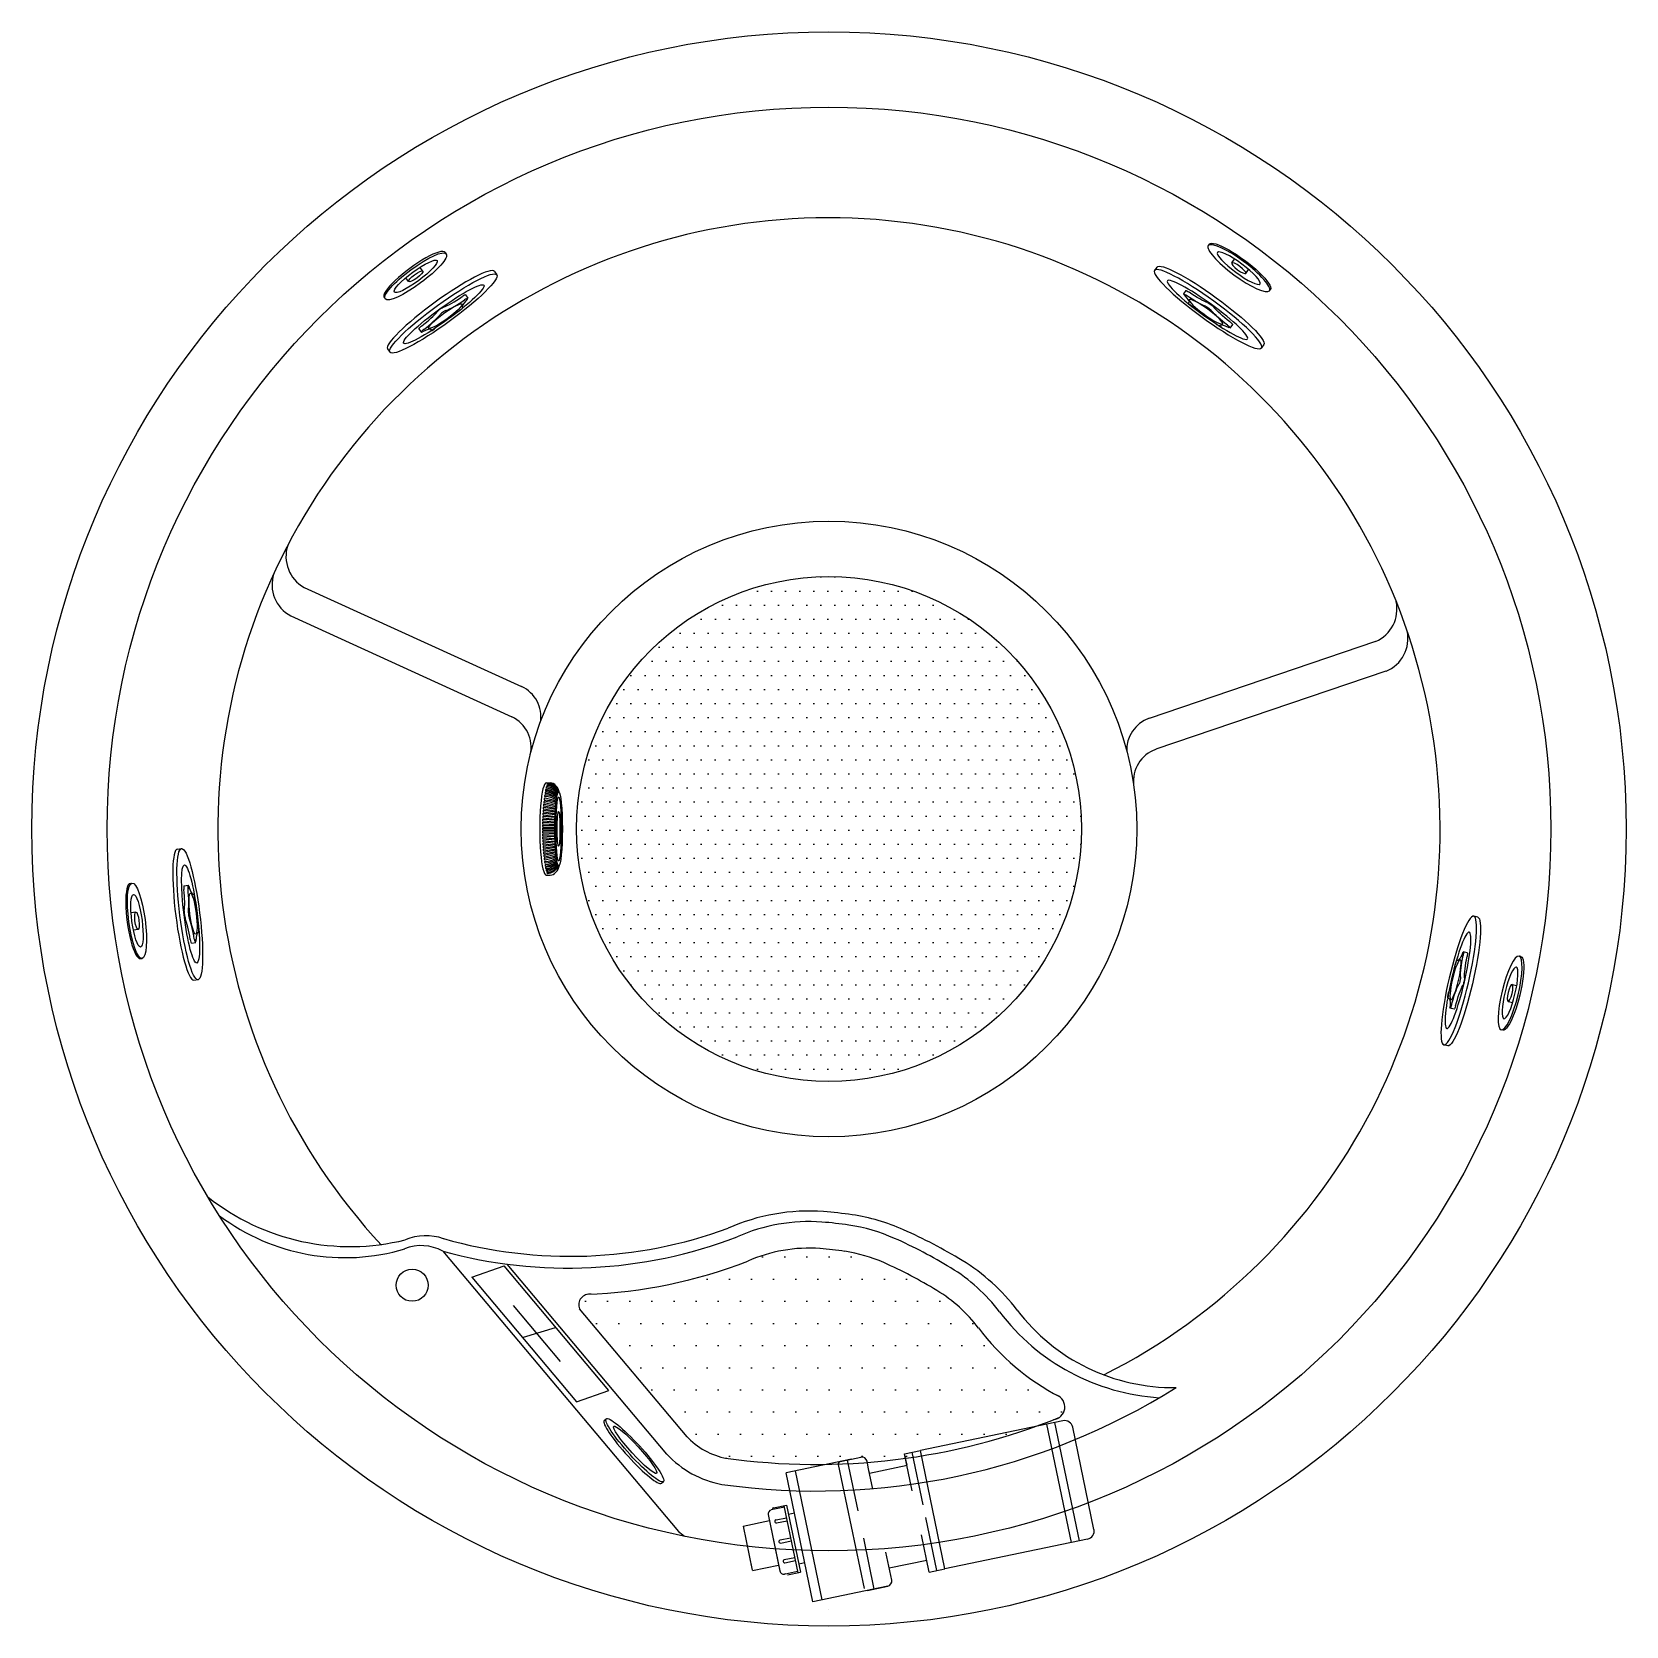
# Model space of a CAD drawing. Header units: millimetres. Extents: x -1154.88 to -1153.08, y 2247.02 to 2248.82.
import ezdxf

# ---------------------------------------------------------------- set-up
doc = ezdxf.new("R2010")
doc.units = ezdxf.units.MM
doc.header["$LTSCALE"] = 10
doc.layers.add('dim2', color=1, linetype='Continuous')
doc.layers.add('jacuzzi', color=1, linetype='Continuous')
pattern_1 = [(0, (-1154.709166, 2245.233852), (0.0125, 0.025), [0, -0.025])]

msp = doc.modelspace()

# ---------------------------------------------------------------- hatches: boundary and pattern name
at = {"layer": 'dim2'}
h = msp.add_hatch(dxfattribs=at)
h.set_pattern_fill('DOTS', color=256, scale=0.01, style=0)
edge = h.paths.add_edge_path()
edge.add_arc((-1153.9842, 2247.9171), 0.285, 0, 360)
at = {"layer": 'jacuzzi'}
h = msp.add_hatch(dxfattribs=at)
h.set_pattern_fill('DOTS', color=256, scale=0.4, style=0)
h.set_pattern_definition(pattern_1)
edge = h.paths.add_edge_path()
edge.add_line((-1154.2658, 2247.3753), (-1154.1447, 2247.2312))
edge.add_arc((-1154.0845, 2247.2877), 0.0826, 223.2275, 258.9524)
edge.add_arc((-1153.9985, 2247.9342), 0.7346, 262.0341, 271.1215)
edge.add_line((-1153.9842, 2247.1997), (-1153.9842, 2247.4424))
edge.add_arc((-1154.0214, 2247.0711), 0.3732, 84.2686, 85.8322)
edge.add_arc((-1154.0067, 2247.2738), 0.17, 85.8322, 113.9704)
edge.add_arc((-1154.2785, 2247.9542), 0.5629, 272.1486, 291.1082, ccw=False)
edge.add_arc((-1154.2545, 2247.3798), 0.0122, 103.5741, 201.8198)
h = msp.add_hatch(dxfattribs=at)
h.set_pattern_fill('DOTS', color=256, scale=0.4, style=0)
h.set_pattern_definition(pattern_1)
edge = h.paths.add_edge_path()
edge.add_arc((-1153.5956, 2247.5204), 0.2759, 217.1808, 242.2726, ccw=False)
edge.add_arc((-1153.9509, 2247.2509), 0.17, 37.1808, 58.6049)
edge.add_arc((-1154.1338, 2246.9513), 0.521, 58.6049, 66.0611)
edge.add_arc((-1153.9914, 2247.2721), 0.17, 66.0611, 81.4869)
edge.add_arc((-1154.0214, 2247.0711), 0.3732, 81.4869, 84.2686)
edge.add_line((-1153.9842, 2247.4424), (-1153.9842, 2247.1997))
edge.add_arc((-1153.9985, 2247.9342), 0.7346, 271.1215, 291.9933)
edge.add_arc((-1153.7322, 2247.2644), 0.0143, 307.7344, 415.1309)

# ---------------------------------------------------------------- linework, layer by layer
for p, q in [((-1154.4175, 2248.5681), (-1154.4163, 2248.5665)), ((-1153.5549, 2248.5773), (-1153.556, 2248.5758)), ((-1154.4428, 2248.5469), (-1154.4461, 2248.5513)), ((-1153.6139, 2248.5515), (-1153.6166, 2248.5478)), ((-1153.5295, 2248.5562), (-1153.5263, 2248.5605)), ((-1153.5136, 2248.5444), (-1153.5104, 2248.5487)), ((-1154.4588, 2248.5352), (-1154.462, 2248.5395)), ((-1154.362, 2248.5466), (-1154.3593, 2248.5428)), ((-1154.3946, 2248.52), (-1154.3918, 2248.5163)), ((-1153.5813, 2248.525), (-1153.5841, 2248.5212)), ((-1153.4859, 2248.5263), (-1153.4871, 2248.5248)), ((-1154.4473, 2248.4818), (-1154.4443, 2248.4777)), ((-1153.5286, 2248.4867), (-1153.5316, 2248.4826)), ((-1154.4827, 2248.4591), (-1154.4799, 2248.4553)), ((-1153.4932, 2248.464), (-1153.4959, 2248.4602)), ((-1154.5769, 2248.1899), (-1154.3313, 2248.0778)), ((-1154.5919, 2248.1576), (-1154.3423, 2248.0438)), ((-1153.367, 2248.1287), (-1153.6226, 2248.042)), ((-1154.3035, 2247.9692), (-1154.299, 2247.9691)), ((-1154.3035, 2247.9692), (-1154.299, 2247.9691)), ((-1154.3064, 2247.9364), (-1154.2934, 2247.9344)), ((-1154.3062, 2247.9384), (-1154.2933, 2247.9365)), ((-1154.3061, 2247.9397), (-1154.2932, 2247.9375)), ((-1154.306, 2247.9417), (-1154.2931, 2247.9395)), ((-1154.3058, 2247.9431), (-1154.293, 2247.9405)), ((-1154.3056, 2247.9451), (-1154.2929, 2247.9426)), ((-1154.3071, 2247.9194), (-1154.2938, 2247.9191)), ((-1154.3071, 2247.9181), (-1154.2938, 2247.9181)), ((-1154.307, 2247.9249), (-1154.2937, 2247.9242)), ((-1154.307, 2247.9228), (-1154.2937, 2247.9222)), ((-1154.307, 2247.9215), (-1154.2937, 2247.9212)), ((-1154.3069, 2247.9262), (-1154.2937, 2247.9252)), ((-1154.3068, 2247.9296), (-1154.2936, 2247.9283)), ((-1154.3068, 2247.9283), (-1154.2936, 2247.9273)), ((-1154.3067, 2247.9316), (-1154.2935, 2247.9304)), ((-1154.3066, 2247.933), (-1154.2935, 2247.9313)), ((-1154.3065, 2247.935), (-1154.2934, 2247.9334)), ((-1154.3071, 2247.916), (-1154.2938, 2247.916)), ((-1154.3071, 2247.9147), (-1154.2938, 2247.915)), ((-1154.307, 2247.9126), (-1154.2937, 2247.913)), ((-1154.307, 2247.9113), (-1154.2937, 2247.912)), ((-1154.307, 2247.9093), (-1154.2937, 2247.9099)), ((-1154.3069, 2247.9079), (-1154.2937, 2247.9089)), ((-1154.3068, 2247.9059), (-1154.2936, 2247.9068)), ((-1154.3068, 2247.9045), (-1154.2936, 2247.9059)), ((-1154.3067, 2247.9025), (-1154.2935, 2247.9038)), ((-1154.3066, 2247.9012), (-1154.2935, 2247.9028)), ((-1154.3065, 2247.8991), (-1154.2934, 2247.9007)), ((-1154.7199, 2247.8943), (-1154.7152, 2247.8949)), ((-1154.3064, 2247.8978), (-1154.2934, 2247.8997)), ((-1154.3062, 2247.8958), (-1154.2933, 2247.8977)), ((-1154.3061, 2247.8944), (-1154.2932, 2247.8967)), ((-1154.306, 2247.8924), (-1154.2931, 2247.8946)), ((-1154.3058, 2247.891), (-1154.293, 2247.8936)), ((-1154.3056, 2247.8891), (-1154.2929, 2247.8915)), ((-1154.3035, 2247.865), (-1154.299, 2247.865)), ((-1154.7731, 2247.8557), (-1154.7712, 2247.856)), ((-1154.7123, 2247.853), (-1154.7076, 2247.8536)), ((-1154.7668, 2247.8233), (-1154.7722, 2247.8226)), ((-1153.2517, 2247.8175), (-1153.2562, 2247.8186)), ((-1154.7642, 2247.8037), (-1154.7695, 2247.8029)), ((-1154.7041, 2247.7883), (-1154.6991, 2247.789)), ((-1153.2635, 2247.7772), (-1153.2681, 2247.7783)), ((-1154.7617, 2247.7707), (-1154.7598, 2247.771)), ((-1153.2032, 2247.7732), (-1153.2051, 2247.7736)), ((-1154.7013, 2247.7464), (-1154.6966, 2247.747)), ((-1153.2128, 2247.7416), (-1153.2076, 2247.7403)), ((-1153.2175, 2247.7223), (-1153.2122, 2247.721)), ((-1153.2783, 2247.7137), (-1153.2833, 2247.7149)), ((-1153.2234, 2247.6898), (-1153.2252, 2247.6902)), ((-1153.2855, 2247.6723), (-1153.29, 2247.6734)), ((-1154.4203, 2247.4404), (-1154.1542, 2247.1239)), ((-1154.3875, 2247.4109), (-1154.351, 2247.4239)), ((-1154.2327, 2247.2832), (-1154.351, 2247.4239)), ((-1154.1672, 2247.2113), (-1154.3475, 2247.4258)), ((-1154.3875, 2247.4109), (-1154.2693, 2247.2702)), ((-1154.3407, 2247.379), (-1154.2876, 2247.3159)), ((-1154.1442, 2247.2306), (-1154.2658, 2247.3753)), ((-1154.2934, 2247.3537), (-1154.3294, 2247.3429)), ((-1154.2693, 2247.2702), (-1154.2327, 2247.2832)), ((-1154.238, 2247.2491), (-1154.2358, 2247.2511)), ((-1154.1734, 2247.1783), (-1154.1712, 2247.1803)), ((-1153.8624, 2247.0799), (-1153.8748, 2247.1396)), ((-1153.871, 2247.0781), (-1153.8797, 2247.12))]:
    msp.add_line(p, q, dxfattribs=at)
at = {"layer": 'jacuzzi', "ltscale": 2}
for p, q in [((-1153.72, 2247.2489), (-1153.881, 2247.2154)), ((-1153.7105, 2247.1115), (-1153.7383, 2247.2451)), ((-1153.7014, 2247.1134), (-1153.7291, 2247.247)), ((-1153.685, 2247.1263), (-1153.7089, 2247.2416)), ((-1153.9588, 2247.2055), (-1154.0326, 2247.1902)), ((-1153.9737, 2247.1996), (-1153.9446, 2247.0595)), ((-1153.9711, 2247.203), (-1153.9629, 2247.2047)), ((-1153.9642, 2247.2044), (-1153.9481, 2247.2077)), ((-1153.9636, 2247.2045), (-1153.9517, 2247.1472)), ((-1153.9384, 2247.1899), (-1153.8961, 2247.1987)), ((-1153.8988, 2247.2117), (-1153.881, 2247.2154)), ((-1153.8901, 2247.17), (-1153.8988, 2247.2117)), ((-1153.8961, 2247.1987), (-1153.8988, 2247.2117)), ((-1153.8778, 2247.154), (-1153.8901, 2247.2135)), ((-1153.8532, 2247.0818), (-1153.881, 2247.2154)), ((-1154.0023, 2247.0446), (-1154.0326, 2247.1902)), ((-1153.9918, 2247.0468), (-1154.022, 2247.1924)), ((-1154.0346, 2247.1512), (-1154.0494, 2247.1482)), ((-1154.035, 2247.153), (-1154.0192, 2247.0772)), ((-1154.0321, 2247.1536), (-1154.0164, 2247.0778)), ((-1154.03, 2247.1434), (-1154.0231, 2247.1448)), ((-1154.0812, 2247.1301), (-1154.0514, 2247.1363)), ((-1154.0812, 2247.1301), (-1154.0708, 2247.0803)), ((-1154.0528, 2247.143), (-1154.0396, 2247.0794)), ((-1154.0528, 2247.143), (-1154.0396, 2247.0793)), ((-1153.9453, 2247.1164), (-1153.9334, 2247.0589)), ((-1153.6922, 2247.1153), (-1153.8532, 2247.0818)), ((-1153.8738, 2247.0913), (-1153.9161, 2247.0825)), ((-1154.0723, 2247.0874), (-1154.0716, 2247.0839)), ((-1154.0707, 2247.0798), (-1154.041, 2247.086)), ((-1154.0332, 2247.0762), (-1154.0344, 2247.0759)), ((-1154.0332, 2247.0761), (-1154.0344, 2247.0759)), ((-1154.0332, 2247.0761), (-1154.0196, 2247.079)), ((-1154.0184, 2247.0874), (-1154.0115, 2247.0888)), ((-1153.871, 2247.0781), (-1153.8532, 2247.0818)), ((-1153.9179, 2247.0622), (-1154.0023, 2247.0446)), ((-1153.9408, 2247.0574), (-1153.9177, 2247.0622))]:
    msp.add_line(p, q, dxfattribs=at)
at = {"layer": 'jacuzzi'}
msp.add_lwpolyline([(-1153.3553, 2248.0951), (-1153.6151, 2248.0071)], dxfattribs=at)
at = {"layer": 'jacuzzi', "ltscale": 2}
for points in [[(-1153.9384, 2247.1899), (-1153.9394, 2247.1947), (-1153.9412, 2247.2032)], [(-1153.9346, 2247.1718), (-1153.9394, 2247.1947), (-1153.9407, 2247.2011)], [(-1154.0468, 2247.1505), (-1154.0321, 2247.1536)], [(-1154.044, 2247.1369), (-1154.0321, 2247.1394)], [(-1154.0433, 2247.1335), (-1154.0314, 2247.1359)], [(-1154.0393, 2247.1144), (-1154.0275, 2247.1168)], [(-1154.0386, 2247.1109), (-1154.0267, 2247.1134)], [(-1154.0347, 2247.0921), (-1154.0228, 2247.0945)], [(-1154.034, 2247.0886), (-1154.0221, 2247.0911)], [(-1153.9133, 2247.0691), (-1153.9199, 2247.1006)], [(-1154.0311, 2247.0748), (-1154.0164, 2247.0778)]]:
    msp.add_lwpolyline(points, dxfattribs=at)
at = {"layer": 'jacuzzi', "color": 3}
msp.add_circle((-1153.9842, 2247.9171), 0.9, dxfattribs=at)
at = {"layer": 'jacuzzi'}
for centre, radius in [((-1153.9842, 2247.9171), 0.815), ((-1153.9842, 2247.9171), 0.3475), ((-1153.9842, 2247.9171), 0.285), ((-1154.4548, 2247.4019), 0.0181)]:
    msp.add_circle(centre, radius, dxfattribs=at)
for centre, radius, start, end in [((-1153.9842, 2247.9171), 0.69, 296.7143, 222.9441), ((-1154.5573, 2248.2248), 0.04, 161.8192, 240.7285), ((-1154.573, 2248.1929), 0.04, 161.8192, 241.8284), ((-1153.3829, 2248.1654), 0.04, 293.485, 12.3943), ((-1153.3705, 2248.1321), 0.04, 292.3851, 12.3943), ((-1154.3469, 2248.0439), 0.0374, 350.3954, 65.2937), ((-1154.3584, 2248.0094), 0.0379, 346.7839, 64.9778), ((-1153.6105, 2248.0067), 0.0374, 108.9198, 183.8181), ((-1153.6026, 2247.9712), 0.0379, 109.2357, 187.4296), ((-1154.5248, 2247.7036), 0.258, 231.5229, 283.9569), ((-1154.5306, 2247.669), 0.2359, 233.0997, 286.5878), ((-1154.0067, 2247.2607), 0.225, 85.8322, 113.9704), ((-1154.0067, 2247.2738), 0.2, 85.8322, 113.9704), ((-1154.0214, 2247.0711), 0.4032, 81.4869, 85.8322), ((-1154.0214, 2247.058), 0.4282, 81.4869, 85.8322), ((-1153.9914, 2247.2721), 0.2, 66.0611, 81.4869), ((-1153.9914, 2247.259), 0.225, 66.0611, 81.4869), ((-1154.4392, 2247.3961), 0.0617, 71.1965, 112.2945), ((-1154.2786, 2247.9557), 0.5344, 254.6312, 290.9085), ((-1154.2767, 2247.954), 0.5194, 254.0702, 290.1185), ((-1154.1338, 2246.9513), 0.551, 58.6049, 66.0611), ((-1154.1338, 2246.9382), 0.576, 58.6049, 66.0611), ((-1154.4444, 2247.3977), 0.049, 60.5899, 112.725), ((-1154.0067, 2247.2738), 0.17, 85.8322, 113.9704), ((-1154.0214, 2247.0711), 0.3732, 81.4869, 85.8322), ((-1153.9914, 2247.2721), 0.17, 66.0611, 81.4869), ((-1154.2785, 2247.9542), 0.5629, 272.1486, 291.1082), ((-1154.1338, 2246.9513), 0.521, 58.6049, 66.0611), ((-1153.9509, 2247.2509), 0.2, 37.1808, 58.6049), ((-1153.9509, 2247.2378), 0.225, 37.1808, 58.6049), ((-1153.9509, 2247.2509), 0.17, 37.1808, 58.6049), ((-1154.2545, 2247.3798), 0.0122, 81.2289, 201.8198), ((-1153.5956, 2247.5204), 0.2459, 217.1808, 266.3527), ((-1153.5956, 2247.5073), 0.2209, 217.1808, 270.8449), ((-1153.5956, 2247.5204), 0.2759, 217.1808, 242.2726), ((-1153.9842, 2247.9171), 0.9, 317.9232, 318.1942), ((-1153.9985, 2247.9342), 0.7646, 261.9777, 302.0884), ((-1153.7322, 2247.2644), 0.0143, 275.6349, 68.7115), ((-1153.9985, 2247.9342), 0.7346, 261.9777, 291.9933), ((-1154.0845, 2247.2877), 0.0826, 222.7714, 259.3909), ((-1154.0845, 2247.2877), 0.1126, 222.7714, 259.3909), ((-1153.946, 2247.3796), 0.3297, 230.841, 232.3254), ((-1153.98, 2246.88), 0.1563, 91.529, 91.5652)]:
    msp.add_arc(centre, radius, start, end, dxfattribs=at)
at = {"layer": 'jacuzzi', "ltscale": 2}
for centre, radius, start, end in [((-1153.7181, 2247.2397), 0.00935, 11.7388, 101.7388), ((-1153.9709, 2247.2001), 0.00281, 101.7388, 191.7388), ((-1153.9469, 2247.202), 0.00589, 11.7388, 101.7388), ((-1154.0485, 2247.1438), 0.00441, 101.7388, 191.7388), ((-1154.0465, 2247.1488), 0.00176, 101.7388, 191.7388), ((-1154.0437, 2247.1352), 0.00176, 101.7388, 281.7388), ((-1153.6941, 2247.1244), 0.00935, 281.7388, 11.7388), ((-1154.039, 2247.1126), 0.00176, 101.7388, 281.7388), ((-1154.0343, 2247.0903), 0.00176, 101.7388, 281.7388), ((-1154.0353, 2247.0802), 0.00441, 191.7388, 281.7388), ((-1153.9191, 2247.0679), 0.00589, 281.7388, 11.7388)]:
    msp.add_arc(centre, radius, start, end, dxfattribs=at)
at = {"layer": 'jacuzzi'}
for centre, major_axis, ratio, start_param, end_param in [((-1154.452, 2248.5426), (0.0345, 0.0255), 0.215976, 0, 3.141593), ((-1154.4508, 2248.541), (0.0345, 0.0255), 0.215976, 4.712389, 10.995574), ((-1154.4223, 2248.5028), (-0.0603, -0.0438), 0.15, 3.141593, 6.283185), ((-1154.4508, 2248.541), (0.0241, 0.0178), 0.190822, 4.712389, 10.995574), ((-1154.4196, 2248.4991), (-0.0603, -0.0438), 0.15, 3.141593, 9.424778), ((-1154.4191, 2248.4983), (-0.0453, -0.0328), 0.133333, 3.141593, 9.424778), ((-1154.4508, 2248.541), (0.00796, 0.00588), 0.230944, 4.712389, 10.995574), ((-1154.3958, 2248.5265), (-0.0287, -0.0208), 0.15, 0.506677, 1.378279), ((-1154.3931, 2248.5227), (-0.0287, -0.0208), 0.15, 0.506677, 1.378279), ((-1154.3695, 2248.5274), (-0.0287, -0.0208), 0.15, -0.74996, 0.121642), ((-1154.3986, 2248.5171), (-0.00404, -0.00293), 0.15, 3.141593, 4.519872), ((-1154.3959, 2248.5133), (-0.00404, -0.00293), 0.15, 2.391632, 4.519872), ((-1154.453, 2248.485), (-0.0287, -0.0208), 0.15, 1.763314, 2.634916), ((-1154.4503, 2248.4812), (-0.0287, -0.0208), 0.15, 1.763314, 2.634916), ((-1154.4174, 2248.4961), (-0.0189, -0.0137), 0.15, 3.141593, 9.424778), ((-1154.4121, 2248.4888), (-0.0287, -0.0208), 0.15, 4.276588, 5.14819), ((-1154.4227, 2248.5033), (-0.00404, -0.00293), 0.15, 3.648269, 5.776509), ((-1154.42, 2248.4996), (-0.00404, -0.00293), 0.15, 3.648269, 5.776509), ((-1154.4015, 2248.5032), (-0.00404, -0.00293), 0.15, 1.134995, 3.263235), ((-1154.4433, 2248.4847), (-0.00404, -0.00293), 0.15, -1.378279, 0), ((-1154.4405, 2248.4809), (-0.00404, -0.00293), 0.15, -1.378279, 0.74996), ((-1154.462, 2248.4602), (-0.0287, -0.0208), 0.15, 3.019951, 3.891553), ((-1154.4312, 2248.4816), (-0.00404, -0.00293), 0.15, -0.121642, 2.006598), ((-1154.3035, 2247.9171), (0, 0.0521), 0.138815, -0.002011, 3.145054), ((-1154.3047, 2247.9545), (0, 0.000919), 0.7, -0.347343, 3.329016), ((-1154.3042, 2247.958), (0, 0.000885), 0.7, -0.223491, 3.148544), ((-1154.3048, 2247.9098), (0, 0.0456), 0.7, -0.416482, -0.009703), ((-1154.3037, 2247.961), (0, 0.000806), 0.7, -0.293364, 2.920991), ((-1154.307, 2247.8971), (0, 0.0602), 0.7, -0.374757, -0.068204), ((-1154.3058, 2247.9147), (0, 0.0442), 0.7, -0.483111, -0.058419), ((-1154.3066, 2247.9115), (0, 0.0489), 0.7, -0.467175, -0.080138), ((-1154.3054, 2247.9234), (0, 0.0384), 0.7, -0.566373, -0.069084), ((-1154.3031, 2247.9639), (0, 0.000637), 0.7, -0.37838, 3.013842), ((-1154.3044, 2247.9288), (0, 0.0344), 0.7, -0.60899, -0.052715), ((-1154.3035, 2247.9346), (0, 0.0299), 0.7, -0.686254, -0.029231), ((-1154.3022, 2247.9665), (0, 0.000637), 0.7, -0.37838, 3.013842), ((-1154.3022, 2247.9407), (0, 0.0252), 0.7, -0.797076, 0.004051), ((-1154.3016, 2247.9445), (0, 0.0226), 0.7, -0.910513, 0.028721), ((-1154.3015, 2247.9684), (0, 0.000453), 0.7, 0.090665, 3.129019), ((-1154.2999, 2247.9518), (0, 0.0171), 0.7, -1.167241, 0.129394), ((-1154.3006, 2247.9492), (0, 0.0188), 0.7, -1.057193, 0.068979), ((-1154.2991, 2247.9536), (0, 0.0156), 0.7, -1.30043, -0.008727), ((-1154.3063, 2247.9374), (0, 0.00101), 0.7, -0.135494, 3.062287), ((-1154.3061, 2247.9407), (0, 0.00101), 0.7, -0.160257, 3.049967), ((-1154.3058, 2247.9441), (0, 0.001), 0.7, -0.185394, 3.037642), ((-1154.3054, 2247.9475), (0, 0.000997), 0.7, -0.210898, 3.025302), ((-1154.305, 2247.9508), (0, 0.000993), 0.7, -0.236762, 3.012936), ((-1154.3495, 2247.4731), (0, 0.4776), 0.7, -0.170679, -0.132149), ((-1154.3166, 2247.7983), (0, 0.151), 0.7, -0.228488, -0.10696), ((-1154.3109, 2247.8353), (0, 0.1148), 0.7, -0.231257, -0.071463), ((-1154.3087, 2247.8747), (0, 0.0772), 0.7, -0.309184, -0.071824), ((-1154.3048, 2247.9045), (0, 0.0491), 0.7, -0.378976, -0.006214), ((-1154.307, 2247.9205), (0, 0.00104), 0.7, -0.017453, 3.124139), ((-1154.3071, 2247.9171), (0, 0.00104), 0.7, 0, 3.141593), ((-1154.307, 2247.9239), (0, 0.00103), 0.7, -0.040278, 3.111707), ((-1154.3069, 2247.9272), (0, 0.00103), 0.7, -0.063498, 3.099314), ((-1154.3067, 2247.9306), (0, 0.00102), 0.7, -0.08711, 3.086952), ((-1154.3066, 2247.934), (0, 0.00102), 0.7, -0.11111, 3.074612), ((-1154.307, 2247.9137), (0, 0.00104), 0.7, 0.017453, 3.159046), ((-1154.307, 2247.9103), (0, 0.00103), 0.7, 0.029885, 3.181871), ((-1154.3069, 2247.9069), (0, 0.00103), 0.7, 0.042279, 3.205091), ((-1154.3067, 2247.9035), (0, 0.00102), 0.7, 0.054641, 3.228702), ((-1154.3066, 2247.9001), (0, 0.00102), 0.7, 0.06698, 3.252702), ((-1154.7106, 2247.8204), (0.0093, -0.074), 0.15, 3.141593, 6.283185), ((-1154.7059, 2247.8209), (0.0093, -0.074), 0.15, 3.141593, 9.424778), ((-1154.3063, 2247.8968), (0, 0.00101), 0.7, 0.079305, 3.277086), ((-1154.3061, 2247.8934), (0, 0.00101), 0.7, 0.091626, 3.30185), ((-1154.3058, 2247.89), (0, 0.001), 0.7, 0.103951, 3.326987), ((-1154.3054, 2247.8867), (0, 0.000997), 0.7, 0.116291, 3.352491), ((-1154.305, 2247.8833), (0, 0.000993), 0.7, 0.128656, 3.378355), ((-1154.3495, 2248.3611), (0, 0.4776), 0.7, 3.273742, 3.312269), ((-1154.3166, 2248.0359), (0, 0.151), 0.7, 3.248553, 3.370071), ((-1154.3109, 2247.9988), (0, 0.1148), 0.7, 3.213056, 3.372836), ((-1154.3087, 2247.9594), (0, 0.0772), 0.7, 3.213417, 3.450754), ((-1154.3048, 2247.9296), (0, 0.0491), 0.7, 3.147807, 3.520528), ((-1154.3048, 2247.9244), (0, 0.0456), 0.7, 3.151296, 3.558026), ((-1154.705, 2247.8211), (0.007, -0.0555), 0.133333, 3.141593, 9.424778), ((-1154.3047, 2247.8796), (0, 0.000919), 0.7, -0.187423, 3.488936), ((-1154.3042, 2247.8761), (0, 0.000885), 0.7, -0.006952, 3.365084), ((-1154.3037, 2247.8731), (0, 0.000806), 0.7, 0.220601, 3.434957), ((-1154.307, 2247.9371), (0, 0.0602), 0.7, 3.209797, 3.516306), ((-1154.3058, 2247.9194), (0, 0.0442), 0.7, 3.200012, 3.624639), ((-1154.3066, 2247.9227), (0, 0.0489), 0.7, 3.22173, 3.6087), ((-1154.3054, 2247.9107), (0, 0.0384), 0.7, 3.210677, 3.707867), ((-1154.3031, 2247.8703), (0, 0.000637), 0.7, 0.127751, 3.519973), ((-1154.3044, 2247.9053), (0, 0.0344), 0.7, 3.194308, 3.750441), ((-1154.3035, 2247.8996), (0, 0.0299), 0.7, 3.170824, 3.824475), ((-1154.3022, 2247.8676), (0, 0.000637), 0.7, 0.127751, 3.519973), ((-1154.3022, 2247.8935), (0, 0.0252), 0.7, 3.137541, 3.928281), ((-1154.3016, 2247.8896), (0, 0.0226), 0.7, 3.112872, 4.051052), ((-1154.2991, 2247.8806), (0, 0.0156), 0.7, 3.150319, 4.440941), ((-1154.7674, 2247.8132), (-0.0057, 0.0425), 0.215976, 0, 3.141593), ((-1154.7655, 2247.8135), (-0.0057, 0.0425), 0.215976, 4.712389, 10.995574), ((-1154.7116, 2247.848), (0.00062, -0.00495), 0.15, 3.141593, 4.519872), ((-1154.7185, 2247.855), (0.0044, -0.0351), 0.15, 0.506677, 1.378279), ((-1154.707, 2247.8486), (0.00062, -0.00495), 0.15, 2.391632, 4.519872), ((-1154.7139, 2247.8555), (0.0044, -0.0351), 0.15, 0.506677, 1.378279), ((-1154.7066, 2247.8785), (0.0044, -0.0351), 0.15, -0.74996, 0.121642), ((-1154.7655, 2247.8135), (-0.004, 0.0297), 0.190822, 4.712389, 10.995574), ((-1154.7022, 2247.8214), (0.0029, -0.0231), 0.15, 3.141593, 9.424778), ((-1154.7009, 2247.8388), (0.00062, -0.00495), 0.15, 1.134995, 3.263235), ((-1154.6933, 2247.8225), (0.0044, -0.0351), 0.15, 4.276588, 5.14819), ((-1154.7655, 2247.8135), (-0.00132, 0.00981), 0.230944, 4.712389, 10.995574), ((-1154.7112, 2247.8203), (0.00062, -0.00495), 0.15, 3.648269, 5.776509), ((-1154.7097, 2247.7849), (0.0044, -0.0351), 0.15, 1.763314, 2.634916), ((-1154.7066, 2247.8209), (0.00062, -0.00495), 0.15, 3.648269, 5.776509), ((-1154.7051, 2247.7854), (0.0044, -0.0351), 0.15, 1.763314, 2.634916), ((-1154.7048, 2247.7933), (0.00062, -0.00495), 0.15, -1.378279, 0), ((-1154.7001, 2247.7939), (0.00062, -0.00495), 0.15, -1.378279, 0.74996), ((-1154.6923, 2247.765), (0.0044, -0.0351), 0.15, 3.019951, 3.891553), ((-1154.6966, 2247.8049), (0.00062, -0.00495), 0.15, -0.121642, 2.006598), ((-1154.2035, 2247.2157), (0.0323, -0.0354), 0.15, 3.141593, 9.424778), ((-1154.2057, 2247.2137), (0.0323, -0.0354), 0.15, 3.141593, 6.283185), ((-1154.203, 2247.2161), (0.0242, -0.0266), 0.133333, 3.141593, 9.424778)]:
    msp.add_ellipse(centre, major_axis=major_axis, ratio=ratio, start_param=start_param, end_param=end_param, dxfattribs=at)
at = {"layer": 'jacuzzi', "extrusion": (0, 0, -1)}
for centre, major_axis, ratio, start_param, end_param in [((-1153.5215, 2248.5503), (-0.0345, 0.0255), 0.215976, 4.712389, 10.995574), ((-1153.5204, 2248.5518), (-0.0345, 0.0255), 0.215976, 0, 3.141593), ((-1153.5215, 2248.5503), (-0.0241, 0.0178), 0.190822, 4.712389, 10.995574), ((-1153.5563, 2248.504), (0.0603, -0.0438), 0.15, 3.141593, 9.424778), ((-1153.5535, 2248.5078), (0.0603, -0.0438), 0.15, 3.141593, 6.283185), ((-1153.5215, 2248.5503), (-0.00796, 0.00588), 0.230944, 4.712389, 10.995574), ((-1153.5568, 2248.5032), (0.0453, -0.0328), 0.133333, 3.141593, 9.424778), ((-1153.58, 2248.5183), (0.00404, -0.00293), 0.15, 2.391632, 4.519872), ((-1153.6064, 2248.5323), (0.0287, -0.0208), 0.15, -0.74996, 0.121642), ((-1153.5773, 2248.522), (0.00404, -0.00293), 0.15, 3.141593, 4.519872), ((-1153.5828, 2248.5276), (0.0287, -0.0208), 0.15, 0.506677, 1.378279), ((-1153.5585, 2248.501), (0.0189, -0.0137), 0.15, 3.141593, 9.424778), ((-1153.58, 2248.5314), (0.0287, -0.0208), 0.15, 0.506677, 1.378279), ((-1153.5743, 2248.5081), (0.00404, -0.00293), 0.15, 1.134995, 3.263235), ((-1153.5638, 2248.4937), (0.0287, -0.0208), 0.15, 4.276588, 5.14819), ((-1153.5559, 2248.5045), (0.00404, -0.00293), 0.15, 3.648269, 5.776509), ((-1153.5532, 2248.5083), (0.00404, -0.00293), 0.15, 3.648269, 5.776509), ((-1153.5256, 2248.4861), (0.0287, -0.0208), 0.15, 1.763314, 2.634916), ((-1153.5229, 2248.4899), (0.0287, -0.0208), 0.15, 1.763314, 2.634916), ((-1153.5447, 2248.4866), (0.00404, -0.00293), 0.15, -0.121642, 2.006598), ((-1153.5138, 2248.4652), (0.0287, -0.0208), 0.15, 3.019951, 3.891553), ((-1153.5353, 2248.4859), (0.00404, -0.00293), 0.15, -1.378279, 0.74996), ((-1153.5326, 2248.4896), (0.00404, -0.00293), 0.15, -1.378279, 0), ((-1153.2731, 2247.746), (-0.0169, -0.0726), 0.15, 3.141593, 9.424778), ((-1153.2686, 2247.7449), (-0.0169, -0.0726), 0.15, 3.141593, 6.283185), ((-1153.274, 2247.7462), (-0.0127, -0.0544), 0.133333, 3.141593, 9.424778), ((-1153.2665, 2247.8031), (-0.008, -0.0345), 0.15, -0.74996, 0.121642), ((-1153.2617, 2247.7796), (-0.008, -0.0345), 0.15, 0.506677, 1.378279), ((-1153.2692, 2247.7734), (-0.00113, -0.00486), 0.15, 2.391632, 4.519872), ((-1153.2647, 2247.7723), (-0.00113, -0.00486), 0.15, 3.141593, 4.519872), ((-1153.2152, 2247.7319), (0.0101, 0.0417), 0.215976, 4.712389, 10.995574), ((-1153.2855, 2247.7489), (-0.008, -0.0345), 0.15, 4.276588, 5.14819), ((-1153.2768, 2247.7468), (-0.0053, -0.0227), 0.15, 3.141593, 9.424778), ((-1153.2763, 2247.7642), (-0.00113, -0.00486), 0.15, 1.134995, 3.263235), ((-1153.2571, 2247.7785), (-0.008, -0.0345), 0.15, 0.506677, 1.378279), ((-1153.2152, 2247.7319), (0.007, 0.0291), 0.190822, 4.712389, 10.995574), ((-1153.2133, 2247.7315), (0.0101, 0.0417), 0.215976, 0, 3.141593), ((-1153.2777, 2247.7108), (-0.008, -0.0345), 0.15, 1.763314, 2.634916), ((-1153.2731, 2247.7097), (-0.008, -0.0345), 0.15, 1.763314, 2.634916), ((-1153.2725, 2247.7458), (-0.00113, -0.00486), 0.15, 3.648269, 5.776509), ((-1153.268, 2247.7448), (-0.00113, -0.00486), 0.15, 3.648269, 5.776509), ((-1153.2152, 2247.7319), (0.00233, 0.00962), 0.230944, 4.712389, 10.995574), ((-1153.2841, 2247.731), (-0.00113, -0.00486), 0.15, -0.121642, 2.006598), ((-1153.2924, 2247.6918), (-0.008, -0.0345), 0.15, 3.019951, 3.891553), ((-1153.2817, 2247.7196), (-0.00113, -0.00486), 0.15, -1.378279, 0.74996), ((-1153.2772, 2247.7186), (-0.00113, -0.00486), 0.15, -1.378279, 0)]:
    msp.add_ellipse(centre, major_axis=major_axis, ratio=ratio, start_param=start_param, end_param=end_param, dxfattribs=at)
at = {"layer": 'jacuzzi'}
for major_axis, ratio in [((0, 0.0415), 0.10388), ((0, 0.0362), 0.080062), ((0, 0.0196), 0.078641)]:
    msp.add_ellipse((-1154.2895, 2247.9171), major_axis=major_axis, ratio=ratio, dxfattribs=at)

doc.saveas('drawing.dxf')
